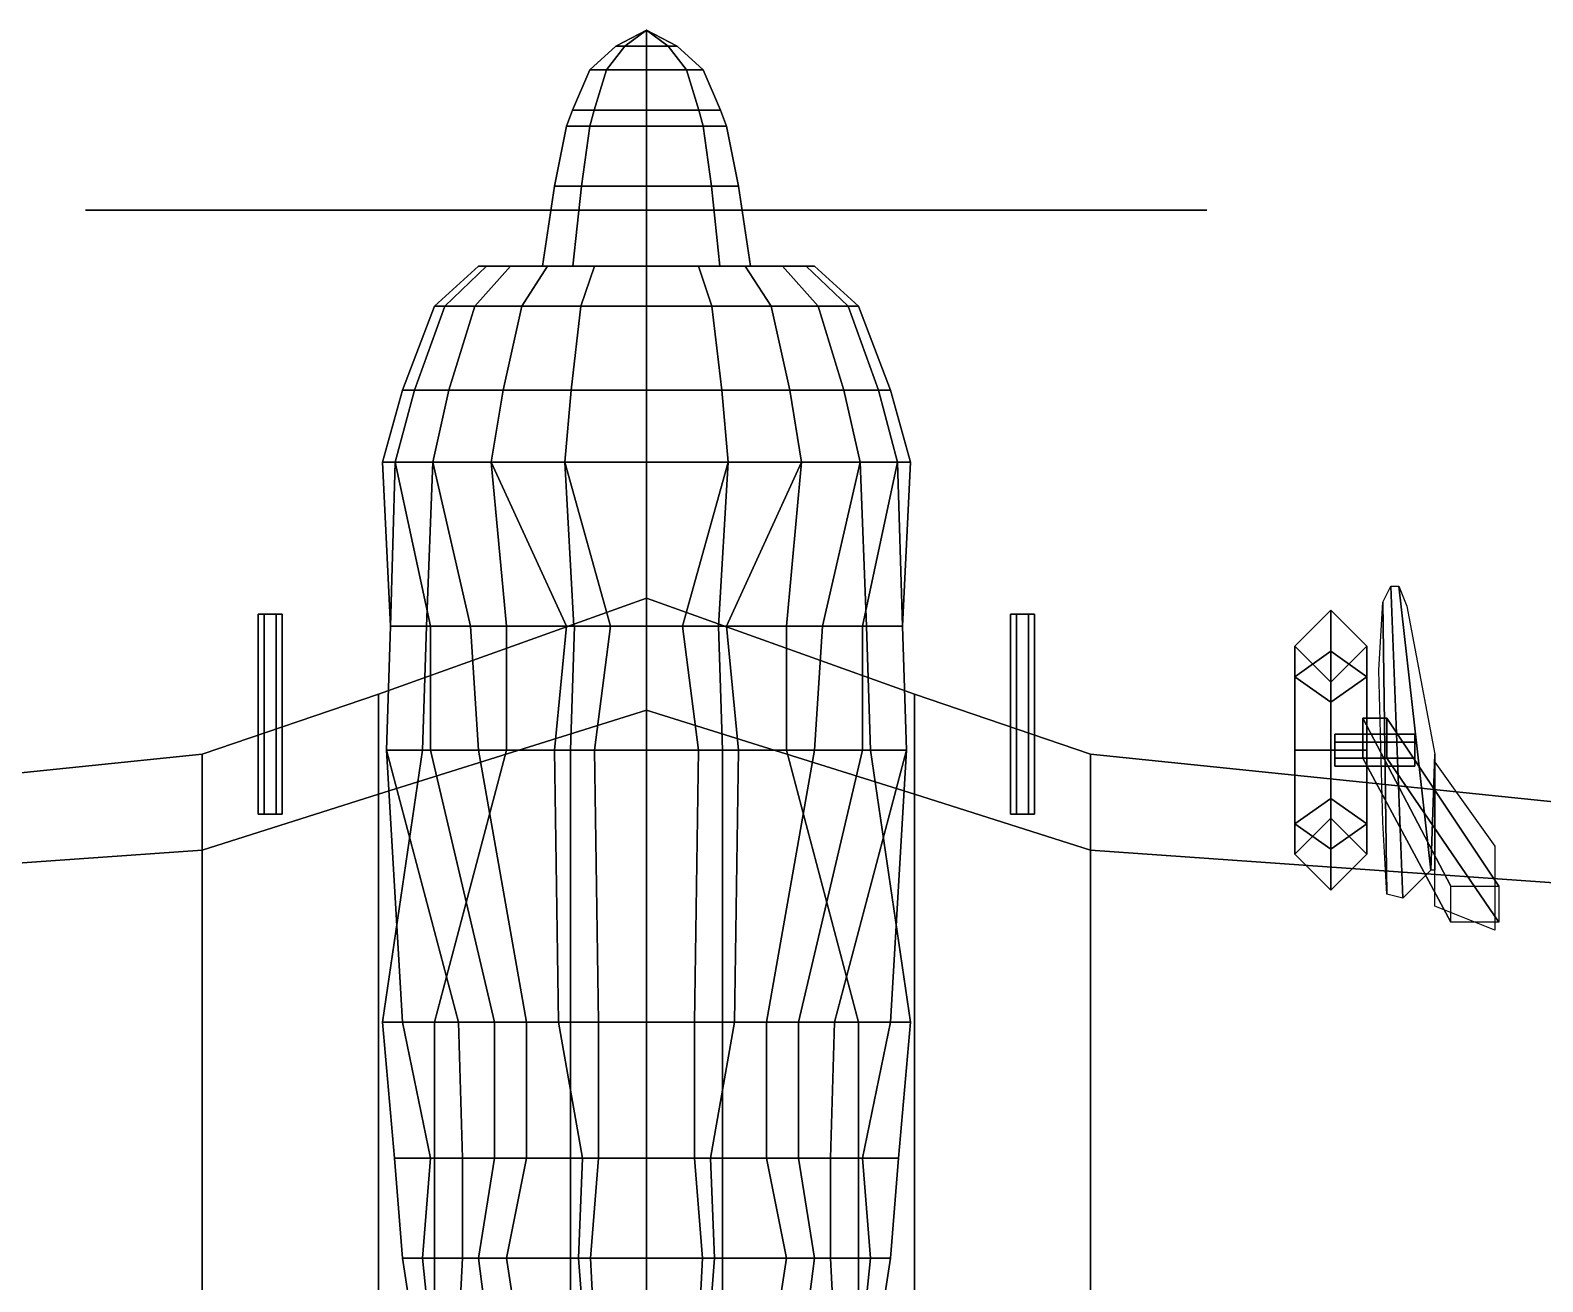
# Model space of a CAD drawing. Header units: millimetres. Extents: x -5.3 to 7, y -4.4 to 4.4.
# Drawn here: x -1.54 to 2.24, y 1.311 to 4.44 of the extents above; entities that cross this region are included whole.
import ezdxf

# ---------------------------------------------------------------- set-up
doc = ezdxf.new("R2010")
doc.units = ezdxf.units.MM
for name, color, linetype in [('propeller', 1, 'Continuous'), ('shassis', 3, 'Continuous'), ('wheels', 2, 'Continuous'), ('wing1', 1, 'Continuous'), ('wing2', 5, 'Continuous')]:
    doc.layers.add(name, color=color, linetype=linetype)

msp = doc.modelspace()

# ---------------------------------------------------------------- linework, layer by layer
for points in [[(-0.5041, 3.75, 1.8562), (-0.53, 3.75, 2.02), (-0.42, 3.85, 2.02), (-0.3994, 3.85, 1.8902)], [(-0.53, 3.75, 2.02), (-0.5041, 3.75, 2.1838), (-0.3994, 3.85, 2.1498), (-0.42, 3.85, 2.02)], [(-0.4288, 3.75, 1.7085), (-0.5041, 3.75, 1.8562), (-0.3994, 3.85, 1.8902), (-0.3398, 3.85, 1.7731)], [(-0.5041, 3.75, 2.1838), (-0.4288, 3.75, 2.3315), (-0.3398, 3.85, 2.2669), (-0.3994, 3.85, 2.1498)], [(-0.3115, 3.75, 1.5912), (-0.4288, 3.75, 1.7085), (-0.3398, 3.85, 1.7731), (-0.2469, 3.85, 1.6802)], [(-0.4288, 3.75, 2.3315), (-0.3115, 3.75, 2.4488), (-0.2469, 3.85, 2.3598), (-0.3398, 3.85, 2.2669)], [(-0.3994, 3.85, 2.1498), (0.3398, 3.85, 2.2669), (0.3994, 3.85, 2.1498), (-0.42, 3.85, 2.02)], [(-0.42, 3.85, 2.02), (0.3994, 3.85, 2.1498), (0.42, 3.85, 2.02), (-0.3994, 3.85, 1.8902)], [(-0.3398, 3.85, 2.2669), (0.2469, 3.85, 2.3598), (0.3398, 3.85, 2.2669), (-0.3994, 3.85, 2.1498)], [(-0.3994, 3.85, 1.8902), (0.42, 3.85, 2.02), (0.3994, 3.85, 1.8902), (-0.3398, 3.85, 1.7731)], [(-0.2469, 3.85, 2.3598), (0.1298, 3.85, 2.4194), (0.2469, 3.85, 2.3598), (-0.3398, 3.85, 2.2669)], [(-0.3398, 3.85, 1.7731), (0.3994, 3.85, 1.8902), (0.3398, 3.85, 1.7731), (-0.2469, 3.85, 1.6802)], [(-0.1638, 3.75, 1.5159), (-0.3115, 3.75, 1.5912), (-0.2469, 3.85, 1.6802), (-0.1298, 3.85, 1.6206)], [(-0.3115, 3.75, 2.4488), (-0.1638, 3.75, 2.5241), (-0.1298, 3.85, 2.4194), (-0.2469, 3.85, 2.3598)], [(-0.1298, 3.85, 2.4194), (0, 3.85, 2.44), (0.1298, 3.85, 2.4194), (-0.2469, 3.85, 2.3598)], [(-0.2469, 3.85, 1.6802), (0.3398, 3.85, 1.7731), (0.2469, 3.85, 1.6802), (-0.1298, 3.85, 1.6206)], [(0, 3.75, 1.49), (-0.1638, 3.75, 1.5159), (-0.1298, 3.85, 1.6206), (0, 3.85, 1.6)], [(-0.1638, 3.75, 2.5241), (0, 3.75, 2.55), (0, 3.85, 2.44), (-0.1298, 3.85, 2.4194)], [(-0.1298, 3.85, 1.6206), (0.2469, 3.85, 1.6802), (0.1298, 3.85, 1.6206), (0, 3.85, 1.6)], [(0.1638, 3.75, 1.5159), (0, 3.75, 1.49), (0, 3.85, 1.6), (0.1298, 3.85, 1.6206)], [(0, 3.75, 2.55), (0.1638, 3.75, 2.5241), (0.1298, 3.85, 2.4194), (0, 3.85, 2.44)], [(0.3115, 3.75, 1.5912), (0.1638, 3.75, 1.5159), (0.1298, 3.85, 1.6206), (0.2469, 3.85, 1.6802)], [(0.1638, 3.75, 2.5241), (0.3115, 3.75, 2.4488), (0.2469, 3.85, 2.3598), (0.1298, 3.85, 2.4194)], [(0.4288, 3.75, 1.7085), (0.3115, 3.75, 1.5912), (0.2469, 3.85, 1.6802), (0.3398, 3.85, 1.7731)], [(0.3115, 3.75, 2.4488), (0.4288, 3.75, 2.3315), (0.3398, 3.85, 2.2669), (0.2469, 3.85, 2.3598)], [(0.5041, 3.75, 1.8562), (0.4288, 3.75, 1.7085), (0.3398, 3.85, 1.7731), (0.3994, 3.85, 1.8902)], [(0.4288, 3.75, 2.3315), (0.5041, 3.75, 2.1838), (0.3994, 3.85, 2.1498), (0.3398, 3.85, 2.2669)], [(0.53, 3.75, 2.02), (0.5041, 3.75, 1.8562), (0.3994, 3.85, 1.8902), (0.42, 3.85, 2.02)], [(0.5041, 3.75, 2.1838), (0.53, 3.75, 2.02), (0.42, 3.85, 2.02), (0.3994, 3.85, 2.1498)], [(-0.5801, 3.54, 1.8315), (-0.61, 3.54, 2.02), (-0.53, 3.75, 2.02), (-0.5041, 3.75, 1.8562)], [(-0.61, 3.54, 2.02), (-0.5801, 3.54, 2.2085), (-0.5041, 3.75, 2.1838), (-0.53, 3.75, 2.02)], [(-0.4935, 3.54, 1.6615), (-0.5801, 3.54, 1.8315), (-0.5041, 3.75, 1.8562), (-0.4288, 3.75, 1.7085)], [(-0.5801, 3.54, 2.2085), (-0.4935, 3.54, 2.3785), (-0.4288, 3.75, 2.3315), (-0.5041, 3.75, 2.1838)], [(-0.3585, 3.54, 1.5265), (-0.4935, 3.54, 1.6615), (-0.4288, 3.75, 1.7085), (-0.3115, 3.75, 1.5912)], [(-0.4935, 3.54, 2.3785), (-0.3585, 3.54, 2.5135), (-0.3115, 3.75, 2.4488), (-0.4288, 3.75, 2.3315)], [(-0.1885, 3.54, 1.4399), (-0.3585, 3.54, 1.5265), (-0.3115, 3.75, 1.5912), (-0.1638, 3.75, 1.5159)], [(-0.3585, 3.54, 2.5135), (-0.1885, 3.54, 2.6001), (-0.1638, 3.75, 2.5241), (-0.3115, 3.75, 2.4488)], [(0, 3.54, 1.41), (-0.1885, 3.54, 1.4399), (-0.1638, 3.75, 1.5159), (0, 3.75, 1.49)], [(-0.1885, 3.54, 2.6001), (0, 3.54, 2.63), (0, 3.75, 2.55), (-0.1638, 3.75, 2.5241)], [(0.1885, 3.54, 1.4399), (0, 3.54, 1.41), (0, 3.75, 1.49), (0.1638, 3.75, 1.5159)], [(0, 3.54, 2.63), (0.1885, 3.54, 2.6001), (0.1638, 3.75, 2.5241), (0, 3.75, 2.55)], [(0.3585, 3.54, 1.5265), (0.1885, 3.54, 1.4399), (0.1638, 3.75, 1.5159), (0.3115, 3.75, 1.5912)], [(0.1885, 3.54, 2.6001), (0.3585, 3.54, 2.5135), (0.3115, 3.75, 2.4488), (0.1638, 3.75, 2.5241)], [(0.4935, 3.54, 1.6615), (0.3585, 3.54, 1.5265), (0.3115, 3.75, 1.5912), (0.4288, 3.75, 1.7085)], [(0.3585, 3.54, 2.5135), (0.4935, 3.54, 2.3785), (0.4288, 3.75, 2.3315), (0.3115, 3.75, 2.4488)], [(0.5801, 3.54, 1.8315), (0.4935, 3.54, 1.6615), (0.4288, 3.75, 1.7085), (0.5041, 3.75, 1.8562)], [(0.4935, 3.54, 2.3785), (0.5801, 3.54, 2.2085), (0.5041, 3.75, 2.1838), (0.4288, 3.75, 2.3315)], [(0.61, 3.54, 2.02), (0.5801, 3.54, 1.8315), (0.5041, 3.75, 1.8562), (0.53, 3.75, 2.02)], [(0.5801, 3.54, 2.2085), (0.61, 3.54, 2.02), (0.53, 3.75, 2.02), (0.5041, 3.75, 2.1838)], [(-0.6277, 3.36, 1.816), (-0.66, 3.36, 2.02), (-0.61, 3.54, 2.02), (-0.5801, 3.54, 1.8315)], [(-0.66, 3.36, 2.02), (-0.6277, 3.36, 2.224), (-0.5801, 3.54, 2.2085), (-0.61, 3.54, 2.02)], [(-0.534, 3.36, 1.6321), (-0.6277, 3.36, 1.816), (-0.5801, 3.54, 1.8315), (-0.4935, 3.54, 1.6615)], [(-0.6277, 3.36, 2.224), (-0.534, 3.36, 2.4079), (-0.4935, 3.54, 2.3785), (-0.5801, 3.54, 2.2085)], [(-0.3879, 3.36, 1.486), (-0.534, 3.36, 1.6321), (-0.4935, 3.54, 1.6615), (-0.3585, 3.54, 1.5265)], [(-0.534, 3.36, 2.4079), (-0.3879, 3.36, 2.554), (-0.3585, 3.54, 2.5135), (-0.4935, 3.54, 2.3785)], [(-0.204, 3.36, 1.3923), (-0.3879, 3.36, 1.486), (-0.3585, 3.54, 1.5265), (-0.1885, 3.54, 1.4399)], [(-0.3879, 3.36, 2.554), (-0.204, 3.36, 2.6477), (-0.1885, 3.54, 2.6001), (-0.3585, 3.54, 2.5135)], [(0, 3.36, 1.36), (-0.204, 3.36, 1.3923), (-0.1885, 3.54, 1.4399), (0, 3.54, 1.41)], [(-0.204, 3.36, 2.6477), (0, 3.36, 2.68), (0, 3.54, 2.63), (-0.1885, 3.54, 2.6001)], [(0.204, 3.36, 1.3923), (0, 3.36, 1.36), (0, 3.54, 1.41), (0.1885, 3.54, 1.4399)], [(0, 3.36, 2.68), (0.204, 3.36, 2.6477), (0.1885, 3.54, 2.6001), (0, 3.54, 2.63)], [(0.3879, 3.36, 1.486), (0.204, 3.36, 1.3923), (0.1885, 3.54, 1.4399), (0.3585, 3.54, 1.5265)], [(0.204, 3.36, 2.6477), (0.3879, 3.36, 2.554), (0.3585, 3.54, 2.5135), (0.1885, 3.54, 2.6001)], [(0.534, 3.36, 1.6321), (0.3879, 3.36, 1.486), (0.3585, 3.54, 1.5265), (0.4935, 3.54, 1.6615)], [(0.3879, 3.36, 2.554), (0.534, 3.36, 2.4079), (0.4935, 3.54, 2.3785), (0.3585, 3.54, 2.5135)], [(0.6277, 3.36, 1.816), (0.534, 3.36, 1.6321), (0.4935, 3.54, 1.6615), (0.5801, 3.54, 1.8315)], [(0.534, 3.36, 2.4079), (0.6277, 3.36, 2.224), (0.5801, 3.54, 2.2085), (0.4935, 3.54, 2.3785)], [(0.66, 3.36, 2.02), (0.6277, 3.36, 1.816), (0.5801, 3.54, 1.8315), (0.61, 3.54, 2.02)], [(0.6277, 3.36, 2.224), (0.66, 3.36, 2.02), (0.61, 3.54, 2.02), (0.5801, 3.54, 2.2085)], [(-0.64, 2.95, 2.12), (-0.54, 2.95, 2.36), (-0.6277, 3.36, 2.224), (-0.66, 3.36, 2.02)], [(-0.64, 2.95, 1.92), (-0.64, 2.95, 2.12), (-0.66, 3.36, 2.02), (-0.6277, 3.36, 1.816)], [(-0.55, 2.95, 1.69), (-0.64, 2.95, 1.92), (-0.6277, 3.36, 1.816), (-0.534, 3.36, 1.6321)], [(-0.54, 2.95, 2.36), (-0.44, 2.95, 2.49), (-0.534, 3.36, 2.4079), (-0.6277, 3.36, 2.224)], [(-0.35, 2.95, 1.48), (-0.55, 2.95, 1.69), (-0.534, 3.36, 1.6321), (-0.3879, 3.36, 1.486)], [(-0.44, 2.95, 2.49), (-0.2, 2.95, 2.67), (-0.3879, 3.36, 2.554), (-0.534, 3.36, 2.4079)], [(-0.2, 2.95, 2.67), (-0.09, 2.95, 2.71), (-0.204, 3.36, 2.6477), (-0.3879, 3.36, 2.554)], [(-0.1818, 2.95, 1.391), (-0.35, 2.95, 1.48), (-0.3879, 3.36, 1.486), (-0.204, 3.36, 1.3923)], [(-0.09, 2.95, 2.71), (0, 2.95, 2.71), (0, 3.36, 2.68), (-0.204, 3.36, 2.6477)], [(0, 2.95, 1.38), (-0.1818, 2.95, 1.391), (-0.204, 3.36, 1.3923), (0, 3.36, 1.36)], [(0, 2.95, 2.71), (0.09, 2.95, 2.71), (0.204, 3.36, 2.6477), (0, 3.36, 2.68)], [(0.18, 2.95, 1.39), (0, 2.95, 1.38), (0, 3.36, 1.36), (0.204, 3.36, 1.3923)], [(0.09, 2.95, 2.71), (0.2, 2.95, 2.67), (0.3879, 3.36, 2.554), (0.204, 3.36, 2.6477)], [(0.35, 2.95, 1.48), (0.18, 2.95, 1.39), (0.204, 3.36, 1.3923), (0.3879, 3.36, 1.486)], [(0.2, 2.95, 2.67), (0.44, 2.95, 2.49), (0.534, 3.36, 2.4079), (0.3879, 3.36, 2.554)], [(0.55, 2.95, 1.69), (0.35, 2.95, 1.48), (0.3879, 3.36, 1.486), (0.534, 3.36, 1.6321)], [(0.44, 2.95, 2.49), (0.54, 2.95, 2.36), (0.6277, 3.36, 2.224), (0.534, 3.36, 2.4079)], [(0.64, 2.95, 1.92), (0.55, 2.95, 1.69), (0.534, 3.36, 1.6321), (0.6277, 3.36, 1.816)], [(0.54, 2.95, 2.36), (0.64, 2.95, 2.12), (0.66, 3.36, 2.02), (0.6277, 3.36, 2.224)], [(0.64, 2.95, 2.12), (0.64, 2.95, 1.92), (0.6277, 3.36, 1.816), (0.66, 3.36, 2.02)], [(-0.64, 2.95, 2.12), (-0.64, 2.95, 1.92), (-0.65, 2.64, 1.93), (-0.65, 2.64, 2.13)], [(-0.64, 2.95, 1.92), (-0.55, 2.95, 1.69), (-0.56, 2.64, 1.69), (-0.65, 2.64, 1.93)], [(-0.54, 2.95, 2.36), (-0.64, 2.95, 2.12), (-0.65, 2.64, 2.13), (-0.54, 2.64, 2.34)], [(-0.55, 2.95, 1.69), (-0.35, 2.95, 1.48), (-0.35, 2.64, 1.48), (-0.56, 2.64, 1.69)], [(-0.44, 2.95, 2.49), (-0.54, 2.95, 2.36), (-0.54, 2.64, 2.34), (-0.42, 2.64, 2.51)], [(-0.2, 2.95, 2.67), (-0.44, 2.95, 2.49), (-0.42, 2.64, 2.51), (-0.23, 2.64, 2.69)], [(-0.35, 2.95, 1.48), (-0.18, 2.95, 1.39), (-0.19, 2.64, 1.41), (-0.35, 2.64, 1.48)], [(-0.09, 2.95, 2.71), (-0.2, 2.95, 2.67), (-0.23, 2.64, 2.69), (-0.13, 2.64, 2.73)], [(0, 2.64, 1.38), (-0.19, 2.64, 1.41), (-0.18, 2.95, 1.39), (0, 2.95, 1.38)], [(0.09, 2.95, 2.71), (-0.09, 2.95, 2.71), (-0.13, 2.64, 2.73), (0.13, 2.64, 2.73)], [(0, 2.95, 1.38), (0.18, 2.95, 1.39), (0.19, 2.64, 1.41), (0, 2.64, 1.38)], [(0.13, 2.64, 2.73), (0.23, 2.64, 2.69), (0.2, 2.95, 2.67), (0.09, 2.95, 2.71)], [(0.35, 2.64, 1.48), (0.19, 2.64, 1.41), (0.18, 2.95, 1.39), (0.35, 2.95, 1.48)], [(0.23, 2.64, 2.69), (0.42, 2.64, 2.51), (0.44, 2.95, 2.49), (0.2, 2.95, 2.67)], [(0.56, 2.64, 1.69), (0.35, 2.64, 1.48), (0.35, 2.95, 1.48), (0.55, 2.95, 1.69)], [(0.42, 2.64, 2.51), (0.54, 2.64, 2.34), (0.54, 2.95, 2.36), (0.44, 2.95, 2.49)], [(0.54, 2.64, 2.34), (0.65, 2.64, 2.13), (0.64, 2.95, 2.12), (0.54, 2.95, 2.36)], [(0.65, 2.64, 1.93), (0.56, 2.64, 1.69), (0.55, 2.95, 1.69), (0.64, 2.95, 1.92)], [(0.65, 2.64, 2.13), (0.65, 2.64, 1.93), (0.64, 2.95, 1.92), (0.64, 2.95, 2.12)], [(-0.65, 2.64, 1.93), (-0.56, 2.64, 1.69), (-0.66, 1.96, 1.75), (-0.61, 1.96, 1.99)], [(-0.56, 2.64, 1.69), (-0.35, 2.64, 1.48), (-0.53, 1.96, 1.54), (-0.66, 1.96, 1.75)], [(-0.54, 2.64, 2.34), (-0.65, 2.64, 2.13), (-0.47, 1.96, 2.35), (-0.38, 1.96, 2.51)], [(-0.65, 2.64, 2.13), (-0.65, 2.64, 1.93), (-0.61, 1.96, 1.99), (-0.47, 1.96, 2.35)], [(-0.42, 2.64, 2.51), (-0.54, 2.64, 2.34), (-0.38, 1.96, 2.51), (-0.3, 1.96, 2.65)], [(-0.35, 2.64, 1.48), (-0.19, 2.64, 1.41), (-0.19, 1.96, 1.43), (-0.53, 1.96, 1.54)], [(-0.23, 2.64, 2.69), (-0.42, 2.64, 2.51), (-0.3, 1.96, 2.65), (-0.22, 1.96, 2.79)], [(-0.13, 2.64, 2.73), (-0.23, 2.64, 2.69), (-0.22, 1.96, 2.79), (-0.12, 1.96, 2.82)], [(0, 1.96, 1.39), (-0.19, 1.96, 1.43), (-0.19, 2.64, 1.41), (0, 2.64, 1.38)], [(0, 2.64, 2.73), (-0.13, 2.64, 2.73), (-0.12, 1.96, 2.82), (0, 1.96, 2.79)], [(0.13, 2.64, 2.73), (0, 2.64, 2.73), (0, 1.96, 2.79), (0.12, 1.96, 2.82)], [(0, 2.64, 1.38), (0.19, 2.64, 1.41), (0.19, 1.96, 1.43), (0, 1.96, 1.39)], [(0.12, 1.96, 2.82), (0.22, 1.96, 2.79), (0.23, 2.64, 2.69), (0.13, 2.64, 2.73)], [(0.53, 1.96, 1.54), (0.19, 1.96, 1.43), (0.19, 2.64, 1.41), (0.35, 2.64, 1.48)], [(0.22, 1.96, 2.79), (0.3, 1.96, 2.65), (0.42, 2.64, 2.51), (0.23, 2.64, 2.69)], [(0.3, 1.96, 2.65), (0.38, 1.96, 2.51), (0.54, 2.64, 2.34), (0.42, 2.64, 2.51)], [(0.66, 1.96, 1.75), (0.53, 1.96, 1.54), (0.35, 2.64, 1.48), (0.56, 2.64, 1.69)], [(0.38, 1.96, 2.51), (0.47, 1.96, 2.35), (0.65, 2.64, 2.13), (0.54, 2.64, 2.34)], [(0.47, 1.96, 2.35), (0.61, 1.96, 1.99), (0.65, 2.64, 1.93), (0.65, 2.64, 2.13)], [(0.61, 1.96, 1.99), (0.66, 1.96, 1.75), (0.56, 2.64, 1.69), (0.65, 2.64, 1.93)], [(-0.66, 1.96, 1.75), (-0.53, 1.96, 1.54), (-0.53, 1.62, 1.56), (-0.63, 1.62, 1.77)], [(-0.61, 1.96, 1.99), (-0.66, 1.96, 1.75), (-0.63, 1.62, 1.77), (-0.54, 1.62, 2.01)], [(-0.47, 1.96, 2.35), (-0.61, 1.96, 1.99), (-0.54, 1.62, 2.01), (-0.46, 1.62, 2.29)], [(-0.53, 1.96, 1.54), (-0.19, 1.96, 1.43), (-0.19, 1.62, 1.45), (-0.53, 1.62, 1.56)], [(-0.38, 1.96, 2.51), (-0.47, 1.96, 2.35), (-0.46, 1.62, 2.29), (-0.38, 1.62, 2.48)], [(-0.3, 1.96, 2.65), (-0.38, 1.96, 2.51), (-0.38, 1.62, 2.48), (-0.3, 1.62, 2.62)], [(-0.22, 1.96, 2.79), (-0.3, 1.96, 2.65), (-0.3, 1.62, 2.62), (-0.16, 1.62, 2.81)], [(-0.12, 1.96, 2.82), (-0.22, 1.96, 2.79), (-0.16, 1.62, 2.81), (-0.12, 1.62, 2.82)], [(0, 1.62, 1.42), (-0.19, 1.62, 1.45), (-0.19, 1.96, 1.43), (0, 1.96, 1.39)], [(0, 1.96, 2.79), (-0.12, 1.96, 2.82), (-0.12, 1.62, 2.82), (0, 1.62, 2.8)], [(0, 1.96, 1.39), (0.19, 1.96, 1.43), (0.19, 1.62, 1.45), (0, 1.62, 1.42)], [(0, 1.62, 2.8), (0.12, 1.62, 2.82), (0.12, 1.96, 2.82), (0, 1.96, 2.79)], [(0.12, 1.62, 2.82), (0.16, 1.62, 2.81), (0.22, 1.96, 2.79), (0.12, 1.96, 2.82)], [(0.16, 1.62, 2.81), (0.3, 1.62, 2.62), (0.3, 1.96, 2.65), (0.22, 1.96, 2.79)], [(0.53, 1.62, 1.56), (0.19, 1.62, 1.45), (0.19, 1.96, 1.43), (0.53, 1.96, 1.54)], [(0.3, 1.62, 2.62), (0.38, 1.62, 2.48), (0.38, 1.96, 2.51), (0.3, 1.96, 2.65)], [(0.38, 1.62, 2.48), (0.46, 1.62, 2.29), (0.47, 1.96, 2.35), (0.38, 1.96, 2.51)], [(0.46, 1.62, 2.29), (0.54, 1.62, 2.01), (0.61, 1.96, 1.99), (0.47, 1.96, 2.35)], [(0.63, 1.62, 1.77), (0.53, 1.62, 1.56), (0.53, 1.96, 1.54), (0.66, 1.96, 1.75)], [(0.54, 1.62, 2.01), (0.63, 1.62, 1.77), (0.66, 1.96, 1.75), (0.61, 1.96, 1.99)], [(-0.54, 1.62, 2.01), (-0.63, 1.62, 1.77), (-0.61, 1.37, 1.81), (-0.56, 1.37, 2.05)], [(-0.63, 1.62, 1.77), (-0.53, 1.62, 1.56), (-0.53, 1.37, 1.55), (-0.61, 1.37, 1.81)], [(-0.46, 1.62, 2.29), (-0.54, 1.62, 2.01), (-0.56, 1.37, 2.05), (-0.46, 1.37, 2.33)], [(-0.53, 1.62, 1.56), (-0.19, 1.62, 1.45), (-0.19, 1.37, 1.42), (-0.53, 1.37, 1.55)], [(-0.38, 1.62, 2.48), (-0.46, 1.62, 2.29), (-0.46, 1.37, 2.33), (-0.42, 1.37, 2.42)], [(-0.3, 1.62, 2.62), (-0.38, 1.62, 2.48), (-0.42, 1.37, 2.42), (-0.35, 1.37, 2.54)], [(-0.16, 1.62, 2.81), (-0.3, 1.62, 2.62), (-0.35, 1.37, 2.54), (-0.17, 1.37, 2.82)], [(0, 1.37, 1.42), (-0.19, 1.37, 1.42), (-0.19, 1.62, 1.45), (0, 1.62, 1.42)], [(-0.12, 1.62, 2.82), (-0.16, 1.62, 2.81), (-0.17, 1.37, 2.82), (-0.14, 1.37, 2.84)], [(0, 1.62, 2.8), (-0.12, 1.62, 2.82), (-0.14, 1.37, 2.84), (0, 1.37, 2.84)], [(0, 1.62, 1.42), (0.19, 1.62, 1.45), (0.19, 1.37, 1.42), (0, 1.37, 1.42)], [(0, 1.37, 2.84), (0.14, 1.37, 2.84), (0.12, 1.62, 2.82), (0, 1.62, 2.8)], [(0.14, 1.37, 2.84), (0.17, 1.37, 2.82), (0.16, 1.62, 2.81), (0.12, 1.62, 2.82)], [(0.17, 1.37, 2.82), (0.35, 1.37, 2.54), (0.3, 1.62, 2.62), (0.16, 1.62, 2.81)], [(0.53, 1.37, 1.55), (0.19, 1.37, 1.42), (0.19, 1.62, 1.45), (0.53, 1.62, 1.56)], [(0.35, 1.37, 2.54), (0.42, 1.37, 2.42), (0.38, 1.62, 2.48), (0.3, 1.62, 2.62)], [(0.42, 1.37, 2.42), (0.46, 1.37, 2.33), (0.46, 1.62, 2.29), (0.38, 1.62, 2.48)], [(0.46, 1.37, 2.33), (0.56, 1.37, 2.05), (0.54, 1.62, 2.01), (0.46, 1.62, 2.29)], [(0.61, 1.37, 1.81), (0.53, 1.37, 1.55), (0.53, 1.62, 1.56), (0.63, 1.62, 1.77)], [(0.56, 1.37, 2.05), (0.61, 1.37, 1.81), (0.63, 1.62, 1.77), (0.54, 1.62, 2.01)], [(-0.56, 1.37, 2.05), (-0.61, 1.37, 1.81), (-0.55, 0.98, 1.78), (-0.52, 0.98, 1.98)], [(-0.61, 1.37, 1.81), (-0.53, 1.37, 1.55), (-0.53, 0.98, 1.51), (-0.55, 0.98, 1.78)], [(-0.46, 1.37, 2.33), (-0.56, 1.37, 2.05), (-0.52, 0.98, 1.98), (-0.48, 0.98, 2.15)], [(-0.53, 1.37, 1.55), (-0.19, 1.37, 1.42), (-0.19, 0.98, 1.43), (-0.53, 0.98, 1.51)], [(-0.42, 1.37, 2.42), (-0.46, 1.37, 2.33), (-0.48, 0.98, 2.15), (-0.37, 0.98, 2.43)], [(-0.35, 1.37, 2.54), (-0.42, 1.37, 2.42), (-0.37, 0.98, 2.43), (-0.29, 0.98, 2.58)], [(-0.17, 1.37, 2.82), (-0.35, 1.37, 2.54), (-0.29, 0.98, 2.58), (-0.14, 0.98, 2.99)], [(-0.14, 1.37, 2.84), (-0.17, 1.37, 2.82), (-0.14, 0.98, 2.99), (-0.12, 0.98, 3.03)], [(-0.12, 0.98, 3.03), (0.12, 0.98, 3.03), (0.14, 1.37, 2.84), (-0.14, 1.37, 2.84)], [(0.12, 0.98, 3.03), (0.14, 0.98, 2.99), (0.17, 1.37, 2.82), (0.14, 1.37, 2.84)], [(0.14, 0.98, 2.99), (0.29, 0.98, 2.58), (0.35, 1.37, 2.54), (0.17, 1.37, 2.82)], [(0.53, 0.98, 1.51), (0.19, 0.98, 1.43), (0.19, 1.37, 1.42), (0.53, 1.37, 1.55)], [(0.29, 0.98, 2.58), (0.37, 0.98, 2.43), (0.42, 1.37, 2.42), (0.35, 1.37, 2.54)], [(0.37, 0.98, 2.43), (0.48, 0.98, 2.15), (0.46, 1.37, 2.33), (0.42, 1.37, 2.42)], [(0.48, 0.98, 2.15), (0.52, 0.98, 1.98), (0.56, 1.37, 2.05), (0.46, 1.37, 2.33)], [(0.52, 0.98, 1.98), (0.55, 0.98, 1.78), (0.61, 1.37, 1.81), (0.56, 1.37, 2.05)], [(0.55, 0.98, 1.78), (0.53, 0.98, 1.51), (0.53, 1.37, 1.55), (0.61, 1.37, 1.81)]]:
    msp.add_3dface(points)
at = {"color": 1}
msp.add_3dface([(0.19, 0.98, 1.43), (-0.19, 0.98, 1.43), (-0.19, 1.37, 1.42), (0.19, 1.37, 1.42)], dxfattribs=at)
at = {"layer": 'propeller'}
for points in [[(0, 4.44, 2.04), (-0.0765, 4.4, 2.04), (-0.0541, 4.4, 2.0941), (0, 4.44, 2.04)], [(0, 4.44, 2.04), (-0.0541, 4.4, 1.9859), (-0.0765, 4.4, 2.04), (0, 4.44, 2.04)], [(0, 4.44, 2.04), (-0.0541, 4.4, 2.0941), (0, 4.4, 2.1165), (0, 4.44, 2.04)], [(0, 4.44, 2.04), (0, 4.4, 1.9635), (-0.0541, 4.4, 1.9859), (0, 4.44, 2.04)], [(0, 4.44, 2.04), (0, 4.4, 2.1165), (0.0541, 4.4, 2.0941), (0, 4.44, 2.04)], [(0, 4.44, 2.04), (0.0541, 4.4, 2.0941), (0.0765, 4.4, 2.04), (0, 4.44, 2.04)], [(0, 4.44, 2.04), (0.0765, 4.4, 2.04), (0.0541, 4.4, 1.9859), (0, 4.44, 2.04)], [(0, 4.44, 2.04), (0.0541, 4.4, 1.9859), (0, 4.4, 1.9635), (0, 4.44, 2.04)], [(-0.0765, 4.4, 2.04), (-0.1414, 4.3414, 2.04), (-0.1, 4.3414, 2.14), (-0.0541, 4.4, 2.0941)], [(-0.0541, 4.4, 1.9859), (-0.1, 4.3414, 1.94), (-0.1414, 4.3414, 2.04), (-0.0765, 4.4, 2.04)], [(-0.0541, 4.4, 2.0941), (-0.1, 4.3414, 2.14), (0, 4.3414, 2.1814), (0, 4.4, 2.1165)], [(0, 4.4, 1.9635), (0, 4.3414, 1.8986), (-0.1, 4.3414, 1.94), (-0.0541, 4.4, 1.9859)], [(0, 4.4, 2.1165), (0, 4.3414, 2.1814), (0.1, 4.3414, 2.14), (0.0541, 4.4, 2.0941)], [(0.0541, 4.4, 1.9859), (0.1, 4.3414, 1.94), (0, 4.3414, 1.8986), (0, 4.4, 1.9635)], [(0.0541, 4.4, 2.0941), (0.1, 4.3414, 2.14), (0.1414, 4.3414, 2.04), (0.0765, 4.4, 2.04)], [(0.0765, 4.4, 2.04), (0.1414, 4.3414, 2.04), (0.1, 4.3414, 1.94), (0.0541, 4.4, 1.9859)], [(-0.1414, 4.3414, 2.04), (-0.1848, 4.24, 2.04), (-0.1307, 4.24, 2.1707), (-0.1, 4.3414, 2.14)], [(-0.1, 4.3414, 1.94), (-0.1307, 4.24, 1.9093), (-0.1848, 4.24, 2.04), (-0.1414, 4.3414, 2.04)], [(-0.1, 4.3414, 2.14), (-0.1307, 4.24, 2.1707), (0, 4.24, 2.2248), (0, 4.3414, 2.1814)], [(0, 4.3414, 1.8986), (0, 4.24, 1.8552), (-0.1307, 4.24, 1.9093), (-0.1, 4.3414, 1.94)], [(0, 4.3414, 2.1814), (0, 4.24, 2.2248), (0.1307, 4.24, 2.1707), (0.1, 4.3414, 2.14)], [(0.1, 4.3414, 1.94), (0.1307, 4.24, 1.9093), (0, 4.24, 1.8552), (0, 4.3414, 1.8986)], [(0.1, 4.3414, 2.14), (0.1307, 4.24, 2.1707), (0.1848, 4.24, 2.04), (0.1414, 4.3414, 2.04)], [(0.1414, 4.3414, 2.04), (0.1848, 4.24, 2.04), (0.1307, 4.24, 1.9093), (0.1, 4.3414, 1.94)], [(-0.1848, 4.24, 2.04), (-0.2, 4.2, 2.04), (-0.1414, 4.2, 2.1814), (-0.1307, 4.24, 2.1707)], [(-0.1307, 4.24, 1.9093), (-0.1414, 4.2, 1.8986), (-0.2, 4.2, 2.04), (-0.1848, 4.24, 2.04)], [(-0.1307, 4.24, 2.1707), (-0.1414, 4.2, 2.1814), (0, 4.2, 2.24), (0, 4.24, 2.2248)], [(0, 4.24, 1.8552), (0, 4.2, 1.84), (-0.1414, 4.2, 1.8986), (-0.1307, 4.24, 1.9093)], [(0, 4.24, 2.2248), (0, 4.2, 2.24), (0.1414, 4.2, 2.1814), (0.1307, 4.24, 2.1707)], [(0.1307, 4.24, 1.9093), (0.1414, 4.2, 1.8986), (0, 4.2, 1.84), (0, 4.24, 1.8552)], [(0.1307, 4.24, 2.1707), (0.1414, 4.2, 2.1814), (0.2, 4.2, 2.04), (0.1848, 4.24, 2.04)], [(0.1848, 4.24, 2.04), (0.2, 4.2, 2.04), (0.1414, 4.2, 1.8986), (0.1307, 4.24, 1.9093)], [(-0.1626, 4.05, 1.8774), (-0.23, 4.05, 2.04), (-0.2, 4.2, 2.04), (-0.1414, 4.2, 1.8986)], [(-0.23, 4.05, 2.04), (-0.1626, 4.05, 2.2026), (-0.1414, 4.2, 2.1814), (-0.2, 4.2, 2.04)], [(0, 4.05, 1.81), (-0.1626, 4.05, 1.8774), (-0.1414, 4.2, 1.8986), (0, 4.2, 1.84)], [(-0.1626, 4.05, 2.2026), (0, 4.05, 2.27), (0, 4.2, 2.24), (-0.1414, 4.2, 2.1814)], [(0.1626, 4.05, 1.8774), (0, 4.05, 1.81), (0, 4.2, 1.84), (0.1414, 4.2, 1.8986)], [(0, 4.05, 2.27), (0.1626, 4.05, 2.2026), (0.1414, 4.2, 2.1814), (0, 4.2, 2.24)], [(0.23, 4.05, 2.04), (0.1626, 4.05, 1.8774), (0.1414, 4.2, 1.8986), (0.2, 4.2, 2.04)], [(0.1626, 4.05, 2.2026), (0.23, 4.05, 2.04), (0.2, 4.2, 2.04), (0.1414, 4.2, 2.1814)], [(-0.1838, 3.85, 1.8562), (-0.26, 3.85, 2.04), (-0.23, 4.05, 2.04), (-0.1626, 4.05, 1.8774)], [(-0.26, 3.85, 2.04), (-0.1838, 3.85, 2.2238), (-0.1626, 4.05, 2.2026), (-0.23, 4.05, 2.04)], [(0, 3.85, 1.78), (-0.1838, 3.85, 1.8562), (-0.1626, 4.05, 1.8774), (0, 4.05, 1.81)], [(-0.1838, 3.85, 2.2238), (0, 3.85, 2.3), (0, 4.05, 2.27), (-0.1626, 4.05, 2.2026)], [(0.1838, 3.85, 1.8562), (0, 3.85, 1.78), (0, 4.05, 1.81), (0.1626, 4.05, 1.8774)], [(0, 3.85, 2.3), (0.1838, 3.85, 2.2238), (0.1626, 4.05, 2.2026), (0, 4.05, 2.27)], [(0.26, 3.85, 2.04), (0.1838, 3.85, 1.8562), (0.1626, 4.05, 1.8774), (0.23, 4.05, 2.04)], [(0.1838, 3.85, 2.2238), (0.26, 3.85, 2.04), (0.23, 4.05, 2.04), (0.1626, 4.05, 2.2026)], [(-1.3181, 3.99, 2.6971), (-1.402, 3.99, 2.7917), (-1.3706, 3.99, 2.866), (-1.259, 3.99, 2.8593)], [(-1.2241, 3.99, 2.6197), (-1.3181, 3.99, 2.6971), (-1.259, 3.99, 2.8593), (-1.1041, 3.99, 2.8276)], [(-1.0436, 3.99, 2.4924), (-1.2241, 3.99, 2.6197), (-1.1041, 3.99, 2.8276), (-0.8986, 3.99, 2.7436)], [(-0.8531, 3.99, 2.3824), (-1.0436, 3.99, 2.4924), (-0.8986, 3.99, 2.7436), (-0.7341, 3.99, 2.6486)], [(-0.6526, 3.99, 2.2897), (-0.8531, 3.99, 2.3824), (-0.7341, 3.99, 2.6486), (-0.5276, 3.99, 2.5062)], [(-0.3764, 3.99, 2.188), (-0.6526, 3.99, 2.2897), (-0.5276, 3.99, 2.5062), (-0.3461, 3.99, 2.3206)], [(-0.2898, 3.99, 2.138), (-0.3764, 3.99, 2.188), (-0.3461, 3.99, 2.3206), (-0.2248, 3.99, 2.2506)], [(-0.2702, 3.99, 2.0921), (-0.2898, 3.99, 2.138), (-0.2248, 3.99, 2.2506), (-0.1752, 3.99, 2.2566)], [(-0.0537, 3.99, 1.9671), (-0.2702, 3.99, 2.0921), (-0.1752, 3.99, 2.2566), (0.0426, 3.99, 2.1309)], [(0.11, 3.99, 1.35), (0.13, 3.99, 1.13), (-0.16, 3.99, 1.1), (-0.14, 3.99, 1.35)], [(0.13, 3.99, 1.13), (0.13, 3.99, 0.91), (-0.16, 3.99, 0.91), (-0.16, 3.99, 1.1)], [(0.13, 3.99, 0.91), (0.11, 3.99, 0.69), (-0.13, 3.99, 0.69), (-0.16, 3.99, 0.91)], [(0.06, 3.99, 1.64), (0.11, 3.99, 1.35), (-0.14, 3.99, 1.35), (-0.07, 3.99, 1.6)], [(0.11, 3.99, 0.69), (0.09, 3.99, 0.57), (-0.08, 3.99, 0.54), (-0.13, 3.99, 0.69)], [(0.09, 3.99, 2.03), (0.09, 3.99, 1.78), (-0.1, 3.99, 1.78), (-0.1, 3.99, 2.0314)], [(0.09, 3.99, 1.78), (0.06, 3.99, 1.74), (-0.07, 3.99, 1.74), (-0.1, 3.99, 1.78)], [(0.09, 3.99, 0.57), (0.05, 3.99, 0.45), (-0.03, 3.99, 0.44), (-0.08, 3.99, 0.54)], [(0.06, 3.99, 1.74), (0.06, 3.99, 1.64), (-0.07, 3.99, 1.6), (-0.07, 3.99, 1.74)], [(-0.0363, 3.99, 2.1229), (0.1802, 3.99, 2.2479), (0.2752, 3.99, 2.0834), (0.0574, 3.99, 1.9577)], [(0.1802, 3.99, 2.2479), (0.2298, 3.99, 2.242), (0.2948, 3.99, 2.1294), (0.2752, 3.99, 2.0834)], [(0.2298, 3.99, 2.242), (0.3164, 3.99, 2.292), (0.4161, 3.99, 2.1994), (0.2948, 3.99, 2.1294)], [(0.3164, 3.99, 2.292), (0.5426, 3.99, 2.4803), (0.6676, 3.99, 2.2638), (0.4161, 3.99, 2.1994)], [(0.5426, 3.99, 2.4803), (0.7231, 3.99, 2.6076), (0.8941, 3.99, 2.3714), (0.6676, 3.99, 2.2638)], [(0.7231, 3.99, 2.6076), (0.9136, 3.99, 2.7176), (1.0586, 3.99, 2.4664), (0.8941, 3.99, 2.3714)], [(0.9136, 3.99, 2.7176), (1.1141, 3.99, 2.8103), (1.2341, 3.99, 2.6024), (1.0586, 3.99, 2.4664)], [(1.1141, 3.99, 2.8103), (1.2281, 3.99, 2.8529), (1.339, 3.99, 2.7207), (1.2341, 3.99, 2.6024)], [(1.2281, 3.99, 2.8529), (1.352, 3.99, 2.8783), (1.4006, 3.99, 2.814), (1.339, 3.99, 2.7207)]]:
    msp.add_3dface(points, dxfattribs=at)
at = {"layer": 'shassis'}
for points in [[(1.89, 2.27, 0.48), (1.85, 2.28, 0.27), (1.84, 3.01, 0.2), (1.86, 3.05, 0.31)], [(1.96, 2.34, 0.86), (1.89, 2.27, 0.48), (1.86, 3.05, 0.31), (1.88, 3.05, 0.4)], [(1.97, 2.63, 0.91), (1.96, 2.34, 0.86), (1.88, 3.05, 0.4), (1.9, 3, 0.54)], [(1.85, 2.28, 0.27), (1.84, 2.46, 0.23), (1.83, 2.84, 0.16), (1.84, 3.01, 0.2)], [(2.13, 2.3, 1.87), (1.85, 2.72, 0.27), (1.79, 2.72, 0.27), (2.01, 2.3, 1.87)], [(2.01, 2.3, 1.87), (1.79, 2.72, 0.27), (1.79, 2.62, 0.27), (2.01, 2.21, 1.87)], [(1.79, 2.72, 0.27), (1.85, 2.72, 0.27), (1.85, 2.62, 0.27), (1.79, 2.62, 0.27)], [(2.13, 2.21, 1.87), (1.85, 2.62, 0.27), (1.85, 2.72, 0.27), (2.13, 2.3, 1.87)], [(1.92, 2.66, 0.3846), (1.92, 2.68, 0.35), (1.72, 2.68, 0.35), (1.72, 2.66, 0.3846)], [(1.92, 2.68, 0.35), (1.92, 2.66, 0.3154), (1.72, 2.66, 0.3154), (1.72, 2.68, 0.35)], [(1.92, 2.62, 0.3846), (1.92, 2.66, 0.3846), (1.72, 2.66, 0.3846), (1.72, 2.62, 0.3846)], [(1.92, 2.66, 0.3154), (1.92, 2.62, 0.3154), (1.72, 2.62, 0.3154), (1.72, 2.66, 0.3154)], [(1.92, 2.6, 0.35), (1.92, 2.68, 0.35), (1.92, 2.66, 0.3846), (1.92, 2.62, 0.3846)], [(1.92, 2.62, 0.3154), (1.92, 2.66, 0.3154), (1.92, 2.68, 0.35), (1.92, 2.6, 0.35)], [(1.92, 2.6, 0.35), (1.92, 2.62, 0.3846), (1.72, 2.62, 0.3846), (1.72, 2.6, 0.35)], [(1.92, 2.62, 0.3154), (1.92, 2.6, 0.35), (1.72, 2.6, 0.35), (1.72, 2.62, 0.3154)], [(1.79, 2.62, 0.27), (1.85, 2.62, 0.27), (2.13, 2.21, 1.87), (2.01, 2.21, 1.87)], [(1.97, 2.61, 0.94), (1.97, 2.34, 0.94), (1.96, 2.34, 0.86), (1.97, 2.63, 0.91)], [(2.12, 2.4, 1.77), (2.12, 2.19, 1.77), (1.97, 2.25, 0.94), (1.97, 2.61, 0.94)]]:
    msp.add_3dface(points, dxfattribs=at)
at = {"layer": 'wheels'}
for points in [[(1.71, 2.8875, 0.0925), (1.62, 2.8238, 0.1562), (1.62, 2.9, 0.34), (1.71, 2.99, 0.34)], [(1.71, 2.99, 0.34), (1.62, 2.9, 0.34), (1.62, 2.8238, 0.5238), (1.71, 2.8875, 0.5875)], [(1.8, 2.8238, 0.1562), (1.71, 2.8875, 0.0925), (1.71, 2.99, 0.34), (1.8, 2.9, 0.34)], [(1.8, 2.9, 0.34), (1.71, 2.99, 0.34), (1.71, 2.8875, 0.5875), (1.8, 2.8238, 0.5238)], [(1.62, 2.8238, 0.1562), (1.71, 2.7602, 0.2198), (1.71, 2.81, 0.34), (1.62, 2.9, 0.34)], [(1.62, 2.9, 0.34), (1.71, 2.81, 0.34), (1.71, 2.7602, 0.4602), (1.62, 2.8238, 0.5238)], [(1.71, 2.64, -0.01), (1.62, 2.64, 0.08), (1.62, 2.8238, 0.1562), (1.71, 2.8875, 0.0925)], [(1.71, 2.8875, 0.5875), (1.62, 2.8238, 0.5238), (1.62, 2.64, 0.6), (1.71, 2.64, 0.69)], [(1.71, 2.7602, 0.2198), (1.8, 2.8238, 0.1562), (1.8, 2.9, 0.34), (1.71, 2.81, 0.34)], [(1.71, 2.81, 0.34), (1.8, 2.9, 0.34), (1.8, 2.8238, 0.5238), (1.71, 2.7602, 0.4602)], [(1.8, 2.64, 0.08), (1.71, 2.64, -0.01), (1.71, 2.8875, 0.0925), (1.8, 2.8238, 0.1562)], [(1.8, 2.8238, 0.5238), (1.71, 2.8875, 0.5875), (1.71, 2.64, 0.69), (1.8, 2.64, 0.6)], [(1.62, 2.64, 0.08), (1.71, 2.64, 0.17), (1.71, 2.7602, 0.2198), (1.62, 2.8238, 0.1562)], [(1.62, 2.8238, 0.5238), (1.71, 2.7602, 0.4602), (1.71, 2.64, 0.51), (1.62, 2.64, 0.6)], [(1.71, 2.64, 0.17), (1.8, 2.64, 0.08), (1.8, 2.8238, 0.1562), (1.71, 2.7602, 0.2198)], [(1.71, 2.7602, 0.4602), (1.8, 2.8238, 0.5238), (1.8, 2.64, 0.6), (1.71, 2.64, 0.51)], [(1.71, 2.5198, 0.2198), (1.71, 2.81, 0.34), (1.71, 2.7602, 0.4602), (1.71, 2.47, 0.34)], [(1.71, 2.64, 0.17), (1.71, 2.7602, 0.2198), (1.71, 2.81, 0.34), (1.71, 2.5198, 0.2198)], [(1.71, 2.47, 0.34), (1.71, 2.7602, 0.4602), (1.71, 2.64, 0.51), (1.71, 2.5198, 0.4602)], [(1.62, 2.4562, 0.1562), (1.71, 2.5198, 0.2198), (1.71, 2.64, 0.17), (1.62, 2.64, 0.08)], [(1.71, 2.3925, 0.0925), (1.62, 2.4562, 0.1562), (1.62, 2.64, 0.08), (1.71, 2.64, -0.01)], [(1.62, 2.64, 0.6), (1.71, 2.64, 0.51), (1.71, 2.5198, 0.4602), (1.62, 2.4562, 0.5238)], [(1.71, 2.64, 0.69), (1.62, 2.64, 0.6), (1.62, 2.4562, 0.5238), (1.71, 2.3925, 0.5875)], [(1.71, 2.5198, 0.2198), (1.8, 2.4562, 0.1562), (1.8, 2.64, 0.08), (1.71, 2.64, 0.17)], [(1.8, 2.4562, 0.1562), (1.71, 2.3925, 0.0925), (1.71, 2.64, -0.01), (1.8, 2.64, 0.08)], [(1.71, 2.64, 0.51), (1.8, 2.64, 0.6), (1.8, 2.4562, 0.5238), (1.71, 2.5198, 0.4602)], [(1.8, 2.64, 0.6), (1.71, 2.64, 0.69), (1.71, 2.3925, 0.5875), (1.8, 2.4562, 0.5238)], [(1.62, 2.38, 0.34), (1.71, 2.47, 0.34), (1.71, 2.5198, 0.2198), (1.62, 2.4562, 0.1562)], [(1.62, 2.4562, 0.5238), (1.71, 2.5198, 0.4602), (1.71, 2.47, 0.34), (1.62, 2.38, 0.34)], [(1.71, 2.47, 0.34), (1.8, 2.38, 0.34), (1.8, 2.4562, 0.1562), (1.71, 2.5198, 0.2198)], [(1.71, 2.5198, 0.4602), (1.8, 2.4562, 0.5238), (1.8, 2.38, 0.34), (1.71, 2.47, 0.34)], [(1.71, 2.29, 0.34), (1.62, 2.38, 0.34), (1.62, 2.4562, 0.1562), (1.71, 2.3925, 0.0925)], [(1.71, 2.3925, 0.5875), (1.62, 2.4562, 0.5238), (1.62, 2.38, 0.34), (1.71, 2.29, 0.34)], [(1.8, 2.38, 0.34), (1.71, 2.29, 0.34), (1.71, 2.3925, 0.0925), (1.8, 2.4562, 0.1562)], [(1.8, 2.4562, 0.5238), (1.71, 2.3925, 0.5875), (1.71, 2.29, 0.34), (1.8, 2.38, 0.34)]]:
    msp.add_3dface(points, dxfattribs=at)
at = {"layer": 'wing1'}
for points in [[(0.67, 2.78, 1.75), (0, 3.02, 1.66), (0, 2.74, 1.98), (0.67, 2.53, 2)], [(0.67, 2.53, 1.63), (0, 2.74, 1.53), (0, 3.02, 1.66), (0.67, 2.78, 1.75)], [(0.955, 2.98, 1.734), (0.925, 2.98, 1.734), (0.91, 2.98, 1.76), (0.97, 2.98, 1.76)], [(0.97, 2.98, 1.76), (0.91, 2.98, 1.76), (0.925, 2.98, 1.786), (0.955, 2.98, 1.786)], [(0.91, 2.98, 1.76), (0.925, 2.98, 1.734), (0.925, 2.48, 1.734), (0.91, 2.48, 1.76)], [(0.925, 2.98, 1.786), (0.91, 2.98, 1.76), (0.91, 2.48, 1.76), (0.925, 2.48, 1.786)], [(0.925, 2.98, 1.734), (0.955, 2.98, 1.734), (0.955, 2.48, 1.734), (0.925, 2.48, 1.734)], [(0.955, 2.98, 1.786), (0.925, 2.98, 1.786), (0.925, 2.48, 1.786), (0.955, 2.48, 1.786)], [(0.955, 2.98, 1.734), (0.97, 2.98, 1.76), (0.97, 2.48, 1.76), (0.955, 2.48, 1.734)], [(0.97, 2.98, 1.76), (0.955, 2.98, 1.786), (0.955, 2.48, 1.786), (0.97, 2.48, 1.76)], [(1.11, 2.63, 1.76), (0.67, 2.78, 1.75), (0.67, 2.53, 2), (1.11, 2.39, 2.03)], [(1.11, 2.39, 1.68), (0.67, 2.53, 1.63), (0.67, 2.78, 1.75), (1.11, 2.63, 1.76)], [(0, 2.74, 1.98), (0, -0.9, 1.98), (0.67, 0.81, 2), (0.67, 2.53, 2)], [(0.67, 0.81, 1.63), (0, -0.9, 1.53), (0, 2.74, 1.53), (0.67, 2.53, 1.63)], [(4.8, 2.25, 2.22), (1.11, 2.63, 1.76), (1.11, 2.39, 2.03), (4.8, 2.13, 2.32)], [(4.8, 2.13, 2.17), (1.11, 2.39, 1.68), (1.11, 2.63, 1.76), (4.8, 2.25, 2.22)], [(0.67, 2.53, 2), (0.67, 0.81, 2), (1.11, 0.88, 2.03), (1.11, 2.39, 2.03)], [(1.11, 0.88, 1.68), (0.67, 0.81, 1.63), (0.67, 2.53, 1.63), (1.11, 2.39, 1.68)], [(1.11, 2.39, 2.03), (1.11, 0.88, 2.03), (4.8, 1.19, 2.32), (4.8, 2.13, 2.32)], [(4.8, 1.19, 2.17), (1.11, 0.88, 1.68), (1.11, 2.39, 1.68), (4.8, 2.13, 2.17)]]:
    msp.add_3dface(points, dxfattribs=at)
at = {"layer": 'wing2'}
for points in [[(-0.67, 2.78, 1.75), (0, 3.02, 1.66), (0, 2.74, 1.98), (-0.67, 2.53, 2)], [(-0.67, 2.53, 1.63), (0, 2.74, 1.53), (0, 3.02, 1.66), (-0.67, 2.78, 1.75)], [(-0.955, 2.98, 1.734), (-0.925, 2.98, 1.734), (-0.91, 2.98, 1.76), (-0.97, 2.98, 1.76)], [(-0.97, 2.98, 1.76), (-0.91, 2.98, 1.76), (-0.925, 2.98, 1.786), (-0.955, 2.98, 1.786)], [(-0.955, 2.98, 1.734), (-0.97, 2.98, 1.76), (-0.97, 2.48, 1.76), (-0.955, 2.48, 1.734)], [(-0.97, 2.98, 1.76), (-0.955, 2.98, 1.786), (-0.955, 2.48, 1.786), (-0.97, 2.48, 1.76)], [(-0.925, 2.98, 1.734), (-0.955, 2.98, 1.734), (-0.955, 2.48, 1.734), (-0.925, 2.48, 1.734)], [(-0.955, 2.98, 1.786), (-0.925, 2.98, 1.786), (-0.925, 2.48, 1.786), (-0.955, 2.48, 1.786)], [(-0.925, 2.98, 1.786), (-0.91, 2.98, 1.76), (-0.91, 2.48, 1.76), (-0.925, 2.48, 1.786)], [(-0.91, 2.98, 1.76), (-0.925, 2.98, 1.734), (-0.925, 2.48, 1.734), (-0.91, 2.48, 1.76)], [(-1.11, 2.63, 1.76), (-0.67, 2.78, 1.75), (-0.67, 2.53, 2), (-1.11, 2.39, 2.03)], [(-1.11, 2.39, 1.68), (-0.67, 2.53, 1.63), (-0.67, 2.78, 1.75), (-1.11, 2.63, 1.76)], [(-0.67, 0.81, 1.63), (0, -0.9, 1.53), (0, 2.74, 1.53), (-0.67, 2.53, 1.63)], [(0, 2.74, 1.98), (0, -0.9, 1.98), (-0.67, 0.81, 2), (-0.67, 2.53, 2)], [(-4.8, 2.25, 2.22), (-1.11, 2.63, 1.76), (-1.11, 2.39, 2.03), (-4.8, 2.13, 2.32)], [(-4.8, 2.13, 2.17), (-1.11, 2.39, 1.68), (-1.11, 2.63, 1.76), (-4.8, 2.25, 2.22)], [(-1.11, 0.88, 1.68), (-0.67, 0.81, 1.63), (-0.67, 2.53, 1.63), (-1.11, 2.39, 1.68)], [(-0.67, 2.53, 2), (-0.67, 0.81, 2), (-1.11, 0.88, 2.03), (-1.11, 2.39, 2.03)], [(-1.11, 2.39, 2.03), (-1.11, 0.88, 2.03), (-4.8, 1.19, 2.32), (-4.8, 2.13, 2.32)], [(-4.8, 1.19, 2.17), (-1.11, 0.88, 1.68), (-1.11, 2.39, 1.68), (-4.8, 2.13, 2.17)]]:
    msp.add_3dface(points, dxfattribs=at)

doc.saveas('drawing.dxf')
